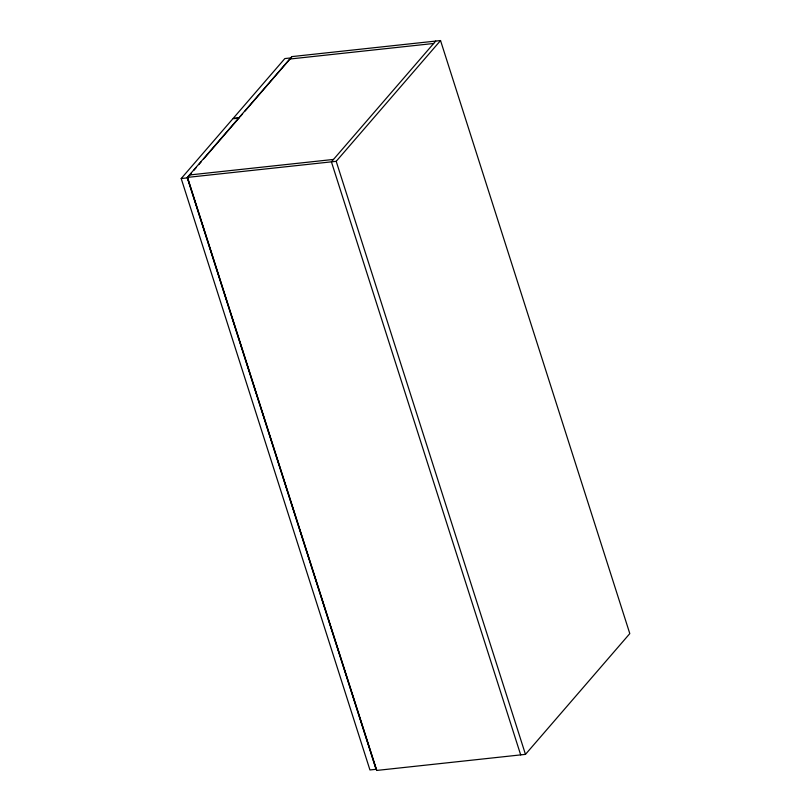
<?xml version="1.0" encoding="UTF-8"?>
<svg xmlns="http://www.w3.org/2000/svg" width="811" height="811" viewBox="0 0 811 811"><rect width="100%" height="100%" fill="white"/><g stroke="black" fill="none" stroke-linecap="round" stroke-linejoin="round"><path stroke-width="1.22" d="M191.406 173.138L187.311 177.883L376.061 769.304L369.948 769.963L181.198 178.542L232.848 118.761L238.961 118.102L203.703 158.905M291.686 56.628L440.535 40.55L629.802 633.594L525.467 754.372L376.608 770.45L187.341 177.406L291.838 56.618M193.87 170.29L196.333 167.441M198.786 164.592L201.25 161.754M240.127 116.743L242.59 113.895M245.044 111.056L290.956 57.916L284.843 58.574L233.193 118.355L239.306 117.696M435.75 41.067L331.415 161.845L520.682 754.889M187.341 177.406L336.2 161.328L440.535 40.55M289.598 59.051L433.662 43.48M189.429 174.994L333.503 159.432M181.198 178.542L187.311 177.883M336.2 161.328L525.467 754.372M187.503 177.386L376.77 770.43"/></g></svg>
